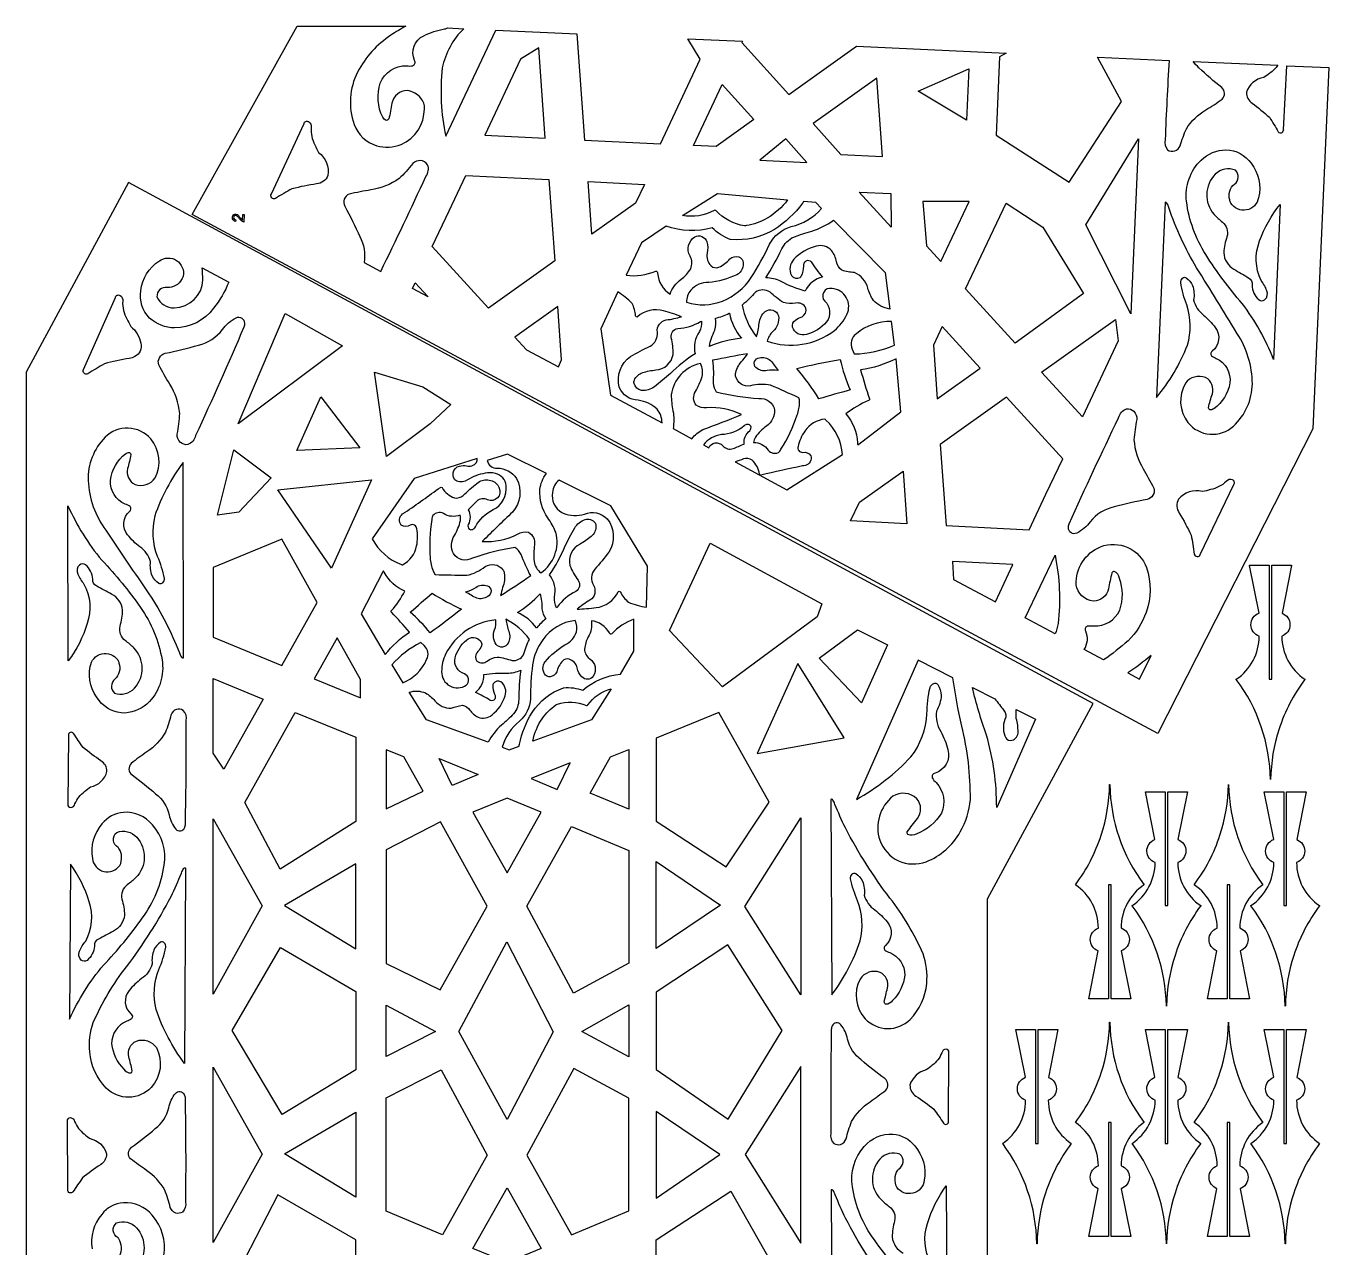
# Model space of a CAD drawing. Header units: millimetres. Extents: x -6462 to -5463, y 1665 to 3663.
# Drawn here: x -6462 to -5463, y 2727 to 3663 of the extents above; entities that cross this region are included whole.
import ezdxf

# ---------------------------------------------------------------- set-up
doc = ezdxf.new("R2010")
doc.units = ezdxf.units.MM
doc.layers.add('Default', color=70, linetype='Continuous')

msp = doc.modelspace()

# ---------------------------------------------------------------- linework, layer by layer
at = {"layer": 'Default'}
for points in [[(-5498.32, 3583.42), (-5495.62, 3632.69), (-5463.42, 3631.25), (-5475.85, 3354.65), (-5594.46, 3121.09), (-6334.45, 3518.61), (-6254, 3663), (-6170.81, 3663.03, 0.005202), (-6182.17, 3656.14, 0.122685), (-6207.76, 3627.77, 0.206013), (-6210.37, 3587.76, 0.23598), (-6193.05, 3571.36, 0.159335), (-6174.27, 3572.33, 0.29237), (-6156.5, 3599.54, 0.204265), (-6159.35, 3607.86, 0.189874), (-6169.71, 3613.63, 0.350097), (-6181.38, 3604.04, -0.027786), (-6183.91, 3591.85, -0.249131), (-6185.72, 3590.72, -0.160321), (-6188.44, 3593.15, -0.197218), (-6190.35, 3619.41, -0.322399), (-6170.07, 3632.57, 0.077739), (-6165.35, 3632.66, 0.433717), (-6164.06, 3636.61, -0.410921), (-6156.98, 3655.63, -0.064453), (-6141.09, 3660.87, 0.026916), (-6138.72, 3661.59), (-6126.41, 3661.03, 0.149918), (-6142.81, 3630.95, 0.079206), (-6140.24, 3578.71), (-6101.82, 3659.93), (-6039.63, 3657.13), (-6033.88, 3575.76), (-5975.64, 3572.85), (-5945.1, 3637.64), (-5954.74, 3653.32), (-5912.68, 3651.43), (-5913.19, 3650.35), (-5877.16, 3610.61), (-5825.46, 3647.51), (-5710.68, 3642.35), (-5715.8, 3639.56), (-5718.49, 3579.58), (-5662.46, 3543.43), (-5622.37, 3605.3), (-5640.67, 3639.21), (-5585.91, 3636.75, 0.005166), (-5588.93, 3576.04, 0.269714), (-5587.02, 3568.26, 0.492808), (-5577.49, 3571.36, -0.027378), (-5572.65, 3584.4, -0.115997), (-5557.79, 3598.78, 0.015127), (-5545.31, 3607.01, 0.448303), (-5545.61, 3615.89, -0.020732), (-5563.03, 3631.07, -0.054993), (-5567.54, 3635.92), (-5502.63, 3633.01, -0.097729), (-5508.74, 3626.9, -0.018953), (-5513.43, 3623.54, 0.290974), (-5526.54, 3612.32, 0.262398), (-5522.3, 3604, -0.025663), (-5509.06, 3593.13, -0.012763), (-5502.25, 3582.1, 0.75123), (-5498.32, 3583.4)], [(-6245.29, 3589.82, -0.313125), (-6243.35, 3585.32, 0.139791), (-6240.48, 3572.06, 0.018926), (-6237.61, 3566.24, -0.281138), (-6230.43, 3548.47, -0.274793), (-6239.13, 3542.14, 0.0257), (-6258.01, 3538.38, 0.012781), (-6270.6, 3531.03, -0.748896), (-6273.8, 3534.42), (-6248.79, 3588.31, -0.509299)], [(-5498.32, 3583.4, 0.001374), (-5498.32, 3583.42)], [(-5512.7, 3453.46, 0.357202), (-5511.01, 3460.31, 0.082144), (-5515.39, 3468.14, -0.20864), (-5516.52, 3498.44, -0.086484), (-5500.73, 3526.45), (-5505.81, 3407.7, 0.068295), (-5529.83, 3450.48, -0.038709), (-5557.79, 3487.99, -0.11336), (-5572.5, 3528.83, -0.233622), (-5561.41, 3560.4, -0.183691), (-5542.32, 3568.28, -0.239584), (-5523.01, 3557.9, -0.230445), (-5517.37, 3531.58, -0.690603), (-5538.63, 3527.42, -0.088334), (-5539.43, 3529.87, -0.299533), (-5535.72, 3542.03, 0.475634), (-5535.07, 3552.58, 0.308512), (-5550.51, 3549.57, 0.394499), (-5551.44, 3518.79, 0.039778), (-5545.1, 3512.94, -0.299111), (-5541.55, 3501.69, 0.063872), (-5544.05, 3489.45, 0.25494), (-5536.21, 3476.77, -0.006297), (-5525.08, 3470.18, -0.332396), (-5522.21, 3464.74, 0.216468), (-5517.18, 3453.47, 0.361667)], [(-6202.76, 3481.93), (-6189.97, 3475.05, 0.006092), (-6155.41, 3547.9, 0.263913), (-6154.06, 3556.82, 0.490928), (-6165.31, 3557.65, -0.027343), (-6175.93, 3546.16, -0.115738), (-6197.57, 3537.55, 0.015094), (-6214.08, 3534.33, 0.448773), (-6217.59, 3524.97, -0.020778), (-6205.98, 3501.75, -0.161576)], [(-5934.59, 3521.83, -0.172507), (-5958.73, 3517.92), (-5932, 3534.81), (-5878.26, 3529.82, -0.094164), (-5893.85, 3515.8), (-5893.85, 3515.8, -0.087436), (-5909.7, 3510.2), (-5909.7, 3510.2, -0.071711), (-5911.13, 3509.96, -0.166182), (-5933.24, 3521.75, 0.382931)], [(-5971.4, 3509.87), (-5990.17, 3496.94), (-6001.97, 3472.1, 0.125472), (-5979.24, 3475.26, -0.534392), (-5977.8, 3473.67, 0.235946), (-5968.29, 3457.64, -0.161189), (-5959.88, 3469.05, 0.093652), (-5952.5, 3477.12, 0.24212), (-5952.96, 3486.73, -0.407968), (-5949.35, 3501.52, -0.48972), (-5940.19, 3497.72, -0.137177), (-5939.93, 3489.2, 0.259964), (-5936.79, 3479.28, 0.294367), (-5930.88, 3478.41, 0.115694), (-5922.37, 3484.73, -0.260914), (-5915.55, 3486.21, -0.193615), (-5912.52, 3483.18, -0.35846), (-5917.23, 3472.52, -0.078424), (-5938.69, 3466.53, 0.227439), (-5952.46, 3460.75, 0.180437), (-5955.63, 3451.45, 0.168004), (-5928.01, 3452.39, 0.152177), (-5906.19, 3470.36, 0.039134), (-5892.15, 3495.99, -0.192198), (-5875.4, 3509.49, 0.160372), (-5852.23, 3523.38), (-5856.67, 3527.83), (-5866.01, 3528.69, -0.083565), (-5866.78, 3527.35, -0.090015), (-5888.39, 3507.29, -0.164998), (-5921.89, 3499.61, -0.062986), (-5922.14, 3499.67, -0.112581), (-5935.92, 3508.58, -0.157496)], [(-5567.93, 3464.24, -0.124348), (-5567.13, 3453.31, 0.171984), (-5559.46, 3441.63, -0.053003), (-5550.48, 3432.03, -0.410921), (-5552.8, 3414.13, 0.433717), (-5553.43, 3410.49, 0.077739), (-5549.75, 3408.47, -0.322399), (-5539.26, 3389.7, -0.197218), (-5551.66, 3369.85, -0.160321), (-5554.81, 3369.06, -0.249131), (-5555.76, 3370.7, -0.027786), (-5552.69, 3381.34, 0.350097), (-5557.89, 3393.72, 0.341491), (-5573.44, 3389.42, 0.306802), (-5571.44, 3359.35, 0.432338), (-5536.65, 3356.51, 0.206013), (-5522.1, 3389.06, 0.144673), (-5533.91, 3427.79, 0.003386), (-5564.78, 3477.86, -0.053849), (-5586.05, 3523.95, 0.086443), (-5587.6, 3527.39, 0.424748), (-5589.03, 3528), (-5595.55, 3378.48, 0.079206), (-5571.86, 3418.5, 0.152055), (-5572.42, 3449.38, -0.051326), (-5576.93, 3466.55, -0.172307), (-5575.59, 3469.98, -0.346332), (-5572.72, 3470.25, -0.126385)], [(-6295.73, 3518.8), (-6294.69, 3518.75), (-6294.95, 3512.94, -0.168098), (-6298.1, 3515.33, 0.141392), (-6300.47, 3517.74, 1.222807), (-6301.07, 3514.53), (-6301.23, 3513.42, -0.597732), (-6302.86, 3518.37, -0.3833), (-6299.01, 3518, 0.083203), (-6295.92, 3514.48)], [(-5864.66, 3459.93, -0.055124), (-5883.25, 3467.47, 0.108731), (-5894.98, 3470.12, 0.025779), (-5882.64, 3492.29, -0.178289), (-5873.44, 3501.46), (-5873.44, 3501.46, -0.035364), (-5859.76, 3505.82, 0.078847), (-5843.16, 3514.25), (-5803.35, 3474.16), (-5799.82, 3446.25, -0.17089), (-5812.52, 3452.91, -0.07806), (-5816.75, 3462.32, 0.234516), (-5826.96, 3474.21, -0.056939), (-5836.62, 3476, -0.1886), (-5840.76, 3482.56, 0.121245), (-5844.54, 3491.07, 0.281187), (-5856.24, 3494.47, 0.151531), (-5873.36, 3484.36, 0.331289), (-5875.3, 3472.03, 0.401515), (-5868.6, 3470.55, 0.107941), (-5867.74, 3471.51, 0.119899), (-5865.85, 3479.24, -0.230232), (-5864.04, 3483.3, -0.337465), (-5860.13, 3482.53, 0.046703), (-5851.48, 3470.77, 0.244621)], [(-6306.36, 3466.91, -0.060934), (-6318.02, 3446.83, -0.233622), (-6347.92, 3431.79, -0.183691), (-6367.13, 3439.38, -0.239584), (-6373.83, 3460.25, -0.230445), (-6359.63, 3483.11, -0.690603), (-6341.43, 3471.34, -0.088334), (-6342.56, 3469.03, -0.299533), (-6353.66, 3462.85, 0.475634), (-6361.46, 3455.71, 0.308512), (-6348.25, 3447.16, 0.394499), (-6326.22, 3468.67, 0.007202), (-6326.76, 3477.92)], [(-6389.78, 3456.73, -0.312864), (-6387.74, 3452.21, 0.139682), (-6384.59, 3438.8, 0.018911), (-6381.57, 3432.95, -0.183444), (-6373.92, 3420.02, -0.365093), (-6378.44, 3409.9, -0.087678), (-6382.68, 3408.49, 0.025719), (-6401.75, 3404.34, 0.01279), (-6414.38, 3396.67, -0.748308), (-6417.68, 3400.05), (-6393.3, 3455.14, -0.50897)], [(-6013.81, 3380.42), (-5974.39, 3359.24, 0.164061), (-5978.2, 3369.49, 0.163555), (-5992.78, 3376.4, -0.301709), (-6007.18, 3386.33, -0.313436), (-5998.63, 3409.98, -0.020953), (-5983.66, 3417.85, 0.307944), (-5978.04, 3428.57, -0.400323), (-5971.23, 3437.94, 0.039296), (-5959.58, 3440.4, 0.02405), (-5973.29, 3444.91, 0.259406), (-5993.25, 3440.36, -0.587979), (-5994.81, 3441.05, 0.111986), (-5997.44, 3450.64, 0.056208), (-6008.38, 3459.45), (-6021.33, 3431.09)], [(-5913.08, 3449.33, 0.119776), (-5902.07, 3425.02, 0.045698), (-5900, 3435.45, -0.192011), (-5895.32, 3444.42, -0.524316), (-5885.24, 3441.16, -0.261481), (-5889.5, 3429.15, 0.130982), (-5893.98, 3421.77, 0.254858), (-5842.37, 3429.92, 0.110118), (-5832.79, 3442.21, 0.53317), (-5844.17, 3461.92, 0.748322), (-5849.81, 3452.32, -0.391735), (-5848.41, 3436.44, -0.157271), (-5863.77, 3426.83, -0.427734), (-5874.37, 3432.41, -0.320865), (-5872.3, 3437.75, -0.060779), (-5867.18, 3440.4, 0.322721), (-5864.19, 3446.99), (-5864.19, 3446.99, 0.355403), (-5872.15, 3450.72, -0.113621), (-5881.43, 3451.2, -0.056422), (-5891.82, 3459.44, 0.27598), (-5902.88, 3459.27, -0.051473)], [(-6343.48, 3344.12, -0.24666), (-6345.86, 3350.55, 0.027343), (-6344.01, 3366.31, 0.115738), (-6351.65, 3388.65, -0.015094), (-6360.05, 3403.5, -0.448773), (-6355.16, 3412.37, 0.020778), (-6329.61, 3418.73, 0.175205), (-6311.28, 3430.54, -0.124943), (-6300.85, 3439.54, -0.5741), (-6294.42, 3435.45, -0.122783), (-6294.86, 3432.44, -0.006777), (-6331.83, 3349.35, -0.263913), (-6337.81, 3342.43, -0.217884)], [(-5948.99, 3411.98, 0.054461), (-5968.03, 3396.87, -0.017492), (-5980.33, 3386.71, -0.170857), (-5990.06, 3383.91, -0.30963), (-5995.92, 3389.33, -0.143453), (-5995.66, 3391.76, -0.217016), (-5989.28, 3397.64, -0.044167), (-5979.26, 3399.64, 0.353711), (-5965.98, 3411.52, 0.066387), (-5967.35, 3424.24, -0.411746), (-5962.39, 3431.42, 0.121544), (-5944.86, 3436.69), (-5944.86, 3436.69), (-5944.25, 3437.07, -0.143735), (-5945.83, 3429, 0.23007)], [(-5922.85, 3443.09, 0.129064), (-5913.64, 3423.93, 0.074171), (-5938.2, 3417.68, -0.070702), (-5934.01, 3430.1, 0.113861), (-5933.53, 3439.35, 0.063971), (-5922.99, 3443.02), (-5922.99, 3443.02)], [(-5796.33, 3418.66), (-5798.6, 3436.65, 0.190755), (-5825.55, 3427.31, 0.360966), (-5828.74, 3415.53), (-5827.22, 3411.86, 0.094875)], [(-5966.01, 3354.74), (-5951.58, 3346.99, -0.11651), (-5943.15, 3353.92, 0.007627), (-5913.5, 3365.41, 0.130802), (-5940.25, 3370.67, -0.19928), (-5948.36, 3372.58, -0.307239), (-5948.83, 3383.08, 0.042642), (-5943.73, 3394.49, 0.180927), (-5945, 3404.53, 0.319504), (-5967.38, 3380.59, 0.054033), (-5966.07, 3368.26, -0.096176)], [(-5869.56, 3378.31, -0.002135), (-5891.25, 3388.03, 0.11238), (-5906.64, 3387.4, -0.396764), (-5918.04, 3394.8, -0.112924), (-5917.96, 3397.55, -0.144638), (-5912.6, 3407.1, 0.024127), (-5908.83, 3412.01, 0.008608), (-5935.65, 3407.03, -0.040978), (-5935.34, 3389.46, 0.119194), (-5932.86, 3382.78, 0.043721), (-5900.31, 3377.72, -0.406382), (-5888.28, 3369.01, -0.254662), (-5894.37, 3356.67, 0.074005), (-5902.89, 3348.13, 0.078937), (-5904.3, 3344.15, -0.239674), (-5893.07, 3338.19, 0.346212), (-5885.33, 3336.38, 0.166462), (-5883.33, 3338.9, 0.060766), (-5870.89, 3365.16, 0.090993), (-5869.09, 3374.96), (-5869.09, 3374.96, 0.070578)], [(-5885.55, 3399.3, 0.082143), (-5893.97, 3399.1, -0.235479), (-5902.5, 3401.38, -0.640175), (-5899.72, 3408.92, -0.234123), (-5891.44, 3406.96, -0.021157)], [(-5871.27, 3400.78, -0.015325), (-5838.03, 3407.72, 0.04614), (-5830.24, 3384.28, 0.005713), (-5854.24, 3377.51, 0.038778)], [(-5824.54, 3342.18), (-5823.62, 3342.76), (-5791.37, 3367.63), (-5795.04, 3408.17, -0.07883), (-5822.29, 3399.6, 0.009925), (-5815.58, 3377.51, -0.426734), (-5816.12, 3376.19, 0.065646), (-5833.65, 3365.95, -0.17501), (-5824.57, 3343.74), (-5824.57, 3343.74, -0.010745)], [(-5612.99, 3367.99, -0.24666), (-5610.75, 3361.61, 0.027343), (-5612.85, 3346.11, 0.115738), (-5605.72, 3323.94, -0.015094), (-5597.7, 3309.15, -0.448773), (-5602.68, 3300.49, 0.020778), (-5627.99, 3294.67, 0.175205), (-5646.28, 3283.36, -0.124943), (-5656.71, 3274.66, -0.5741), (-5662.99, 3278.81, -0.122783), (-5662.5, 3281.77, -0.006777), (-5624.56, 3363.05, -0.263913), (-5618.55, 3369.76, -0.217884)], [(-6365.07, 3241.91, -0.124348), (-6366.36, 3252.79, 0.171984), (-6374.55, 3264.11, -0.053003), (-6383.94, 3273.3, -0.410921), (-6382.43, 3291.29, 0.433717), (-6381.97, 3294.95, 0.077739), (-6385.73, 3296.81, -0.322399), (-6397.05, 3315.08, -0.197218), (-6385.56, 3335.47, -0.160321), (-6382.45, 3336.4, -0.249131), (-6381.42, 3334.81, -0.027786), (-6384.01, 3324.04, 0.350097), (-6378.26, 3311.91, 0.341491), (-6362.92, 3316.9, 0.306802), (-6366.27, 3346.85, 0.432338), (-6401.15, 3348.13, 0.206013), (-6414.23, 3314.96, 0.144673), (-6400.69, 3276.8, 0.003386), (-6367.6, 3228.16, -0.053849), (-6344.28, 3183.07, 0.086443), (-6342.58, 3179.71, 0.424748), (-6341.12, 3179.16), (-6341.32, 3328.82, 0.079206), (-6363.19, 3287.77, 0.152055), (-6361.25, 3256.96, -0.051326), (-6355.97, 3240, -0.172307), (-6357.16, 3236.51, -0.346332), (-6360.01, 3236.12, -0.126385)], [(-5942.65, 3342.19), (-5938.67, 3340.05, -0.529179), (-5927.93, 3341.62, 0.305245), (-5919.99, 3339.35, -0.004872), (-5911.59, 3342.83, -0.247573), (-5907.19, 3353.11, 0.257412), (-5906.43, 3356.65, 0.440874), (-5911.44, 3356.85, -0.161643), (-5928.93, 3350.09, 0.209559)], [(-5918.39, 3329.16), (-5878.77, 3307.88), (-5836.24, 3334.78, 0.191192), (-5848.88, 3361.23, 0.005248), (-5849.63, 3361.95, 0.227781), (-5864.95, 3352.8, 0.101613), (-5870.16, 3341.01, 0.518279), (-5866.66, 3336.46, -0.289941), (-5860.32, 3333.96, -0.419515), (-5864.64, 3326.48, -0.066042), (-5866.91, 3326.11, 0.003928), (-5898.68, 3319.07, -0.388198), (-5899.87, 3319.77, 0.184808), (-5905.48, 3330.59, 0.215902), (-5912.07, 3331.44, -0.013018)], [(-6063.08, 3320.28), (-6092.77, 3335.18), (-6108.44, 3330.22, 0.374449), (-6100.79, 3324.42, -0.256515), (-6085.86, 3316.36, -0.308165), (-6089.03, 3290.67, 0.007627), (-6112.19, 3268.25, 0.130802), (-6085.13, 3273.88, -0.19928), (-6076.8, 3275.3, -0.307239), (-6072.22, 3265.67, 0.042642), (-6072.49, 3253, 0.180927), (-6067.34, 3244.12, 0.319504), (-6055.88, 3275.32, 0.054033), (-6061.97, 3286.31, -0.166081), (-6068.04, 3308.07, -0.13558)], [(-6196.45, 3270.39, 0.191192), (-6174.21, 3250.67, 0.005248), (-6173.23, 3250.29, 0.227781), (-6162.52, 3264.88, 0.101613), (-6162.3, 3277.95, 0.518279), (-6167.37, 3280.82, -0.289941), (-6174.28, 3280.65, -0.419515), (-6173.19, 3289.34, -0.066042), (-6171.22, 3290.59, 0.003928), (-6144.31, 3309.69, -0.388198), (-6142.93, 3309.5, 0.184808), (-6133.42, 3301.61, 0.215902), (-6126.93, 3303.41, -0.027099), (-6116.25, 3312.73, -0.434971), (-6100.21, 3311.25, -0.08282), (-6099.23, 3309.18, -0.695672), (-6108.1, 3300.16, 0.305245), (-6116.41, 3299.15, -0.004872), (-6122.89, 3292.58, -0.247573), (-6122.95, 3281.25, 0.257412), (-6122.26, 3277.64, 0.440874), (-6117.5, 3279.43, -0.161643), (-6103.82, 3292.64, 0.313158), (-6093.86, 3311.03, 0.315774), (-6102.05, 3320.25, 0.132981), (-6110.09, 3320.51, 0.098884), (-6123.43, 3315.39, -0.214489), (-6131.66, 3314.33, -0.680386), (-6129.52, 3326, -0.12562), (-6124.33, 3326.25, 0.329253), (-6116.66, 3328.7, 0.195203), (-6116.08, 3331.79), (-6164.44, 3316.45)], [(-6013.57, 3295.43), (-6053.18, 3315.31, 0.222797), (-6058.32, 3305.84, 0.331969), (-6051.14, 3290.53, 0.014567), (-6050.14, 3289.95, 0.163555), (-6033.8, 3289.25, -0.301709), (-6016.43, 3285.65, -0.313436), (-6015.09, 3260.18, -0.020953), (-6025.97, 3246.93, 0.307944), (-6027, 3234.7, -0.400323), (-6029.66, 3223.26, 0.039296), (-6039.58, 3216.36, 0.02405), (-6024.98, 3217.56, 0.259406), (-6008.14, 3229.68, -0.587979), (-6006.41, 3229.66, 0.111986), (-6000.17, 3221.73, 0.056208), (-5986.47, 3217.82), (-5985.56, 3249.42)], [(-5537.41, 3315.56, 0.313125), (-5542.1, 3314.19, -0.139791), (-5554.17, 3307.96, -0.018926), (-5560.48, 3306.47, 0.281138), (-5578.76, 3300.7, 0.274793), (-5578.1, 3289.97, -0.0257), (-5568.99, 3273, -0.012781), (-5566.64, 3258.62, 0.748896), (-5561.99, 3258.31), (-5536.34, 3311.9, 0.509299)], [(-6420.72, 3250.19, 0.357202), (-6422.1, 3243.28, 0.082144), (-6417.38, 3235.65, -0.20864), (-6414.89, 3205.43, -0.086484), (-6429.4, 3176.74), (-6429.66, 3295.6, 0.068295), (-6403.74, 3253.94, -0.038709), (-6374.13, 3217.73, -0.11336), (-6357.6, 3177.59, -0.233622), (-6367.26, 3145.55, -0.183691), (-6385.98, 3136.83, -0.239584), (-6405.74, 3146.33, -0.230445), (-6412.55, 3172.36, -0.690603), (-6391.5, 3177.47, -0.088334), (-6390.59, 3175.06, -0.299533), (-6393.75, 3162.75, 0.475634), (-6393.93, 3152.18, 0.308512), (-6378.64, 3155.88, 0.394499), (-6379.09, 3186.67, 0.039778), (-6385.68, 3192.23, -0.299111), (-6389.73, 3203.31, 0.063872), (-6387.79, 3215.65, 0.25494), (-6396.19, 3227.96, -0.006297), (-6407.61, 3234.05, -0.332396), (-6410.71, 3239.35, 0.216468), (-6416.25, 3250.38, 0.361667)], [(-6148.15, 3242.86, -0.002135), (-6124.06, 3242.34, 0.11238), (-6109.93, 3248.99, -0.396764), (-6096.36, 3246.58, -0.112924), (-6095.35, 3243.98, -0.144638), (-6096.59, 3232.95, 0.024127), (-6098.18, 3226.87, 0.008608), (-6075.09, 3242.1, -0.040978), (-6082.31, 3258.39, 0.119194), (-6087.26, 3263.65, 0.043721), (-6119.66, 3255.54, -0.406382), (-6134.34, 3258.93, -0.254662), (-6133.51, 3272.86, 0.074005), (-6128.92, 3284.21, 0.078937), (-6129.18, 3288.47, -0.239674), (-6142.02, 3289.61, 0.346212), (-6149.96, 3288.25, 0.166462), (-6150.84, 3285.11, 0.060766), (-6152.1, 3255.68, 0.090993), (-6149.92, 3245.81), (-6149.92, 3245.81, 0.070578)], [(-6060.67, 3242.74, 0.054461), (-6048.85, 3264.37, -0.017492), (-6041.37, 3278.71, -0.170857), (-6033.38, 3285.16, -0.30963), (-6025.77, 3282.41, -0.143453), (-6025.06, 3280.04, -0.217016), (-6028.69, 3272.03, -0.044167), (-6037.26, 3266.21, 0.353711), (-6044.98, 3249.87, 0.066387), (-6038.69, 3238.52, -0.411746), (-6040.49, 3229.87, 0.121544), (-6054.79, 3218.03), (-6054.79, 3218.03), (-6055.21, 3217.43, -0.143735), (-6056.91, 3225.6, 0.23007)], [(-5650.99, 3185.52, 0.257051), (-5649.73, 3199.57, -0.433271), (-5648.42, 3203.52, -0.077861), (-5643.7, 3203.57, 0.30209), (-5623.63, 3215.61, 0.166916), (-5623.82, 3239.9, 0.240467), (-5627.88, 3245.37, 0.249398), (-5629.69, 3244.25, 0.027776), (-5632.27, 3232.06, -0.350829), (-5643.97, 3222.53, -0.341045), (-5657.12, 3235.06, -0.314169), (-5638.37, 3264.23, -0.418503), (-5603.24, 3248.2, -0.174326), (-5603.58, 3213.96, -0.109576), (-5617.23, 3192.24, -0.026573), (-5636.08, 3177.5)], [(-5696.16, 3209.78), (-5673.27, 3257.66, -0.07905), (-5670.94, 3205.36, -0.03529), (-5673.18, 3197.44)], [(-6187.91, 3245.85), (-6188.43, 3245.04), (-6204.93, 3212.81), (-6186.62, 3181.6, -0.07883), (-6167.95, 3198.82, 0.009925), (-6181.72, 3214.05, -0.426734), (-6181.79, 3215.31, 0.065646), (-6171.57, 3230.19, -0.17501), (-6187.3, 3244.61), (-6187.3, 3244.61, -0.010745)], [(-5501.62, 3124.61, 0.075188), (-5508.08, 3085.9, -0.984999), (-5508.26, 3085.9, 0.158189), (-5534.42, 3162.56, -0.427199), (-5534.4, 3162.69, 0.246783), (-5516.85, 3195.72, -0.711573), (-5516.99, 3213.34), (-5524.25, 3249.88, -0.472994), (-5524.17, 3249.99, 0.00008), (-5509.27, 3249.99, -0.414262), (-5509.18, 3249.9), (-5509.18, 3162.71), (-5507.16, 3162.71), (-5507.16, 3249.9, -0.414216), (-5507.07, 3249.99), (-5492.17, 3249.99, -0.472994), (-5492.08, 3249.88), (-5499.36, 3213.3, -0.701731), (-5499.48, 3195.76, 0.248166), (-5481.93, 3162.69, -0.427814), (-5481.91, 3162.56, 0.082025)], [(-6124.94, 3229.57, 0.082143), (-6117.16, 3233.06, -0.235479), (-6108.29, 3234.31, -0.640175), (-6107.91, 3226.16, -0.234123), (-6116.42, 3224.73, -0.021157)], [(-6128.11, 3216.44, -0.015325), (-6152.21, 3198.26, 0.04614), (-6167.37, 3214.16, 0.005713), (-6150.63, 3228.7, 0.038778)], [(-6070.59, 3201.97, 0.129064), (-6085.25, 3213.89, 0.074171), (-6067.88, 3228.22, -0.070702), (-6066.53, 3216.65, 0.113861), (-6063.41, 3209.03, 0.063971), (-6070.5, 3202.08), (-6070.5, 3202.08)], [(-6076.08, 3193.24, 0.119776), (-6094.15, 3208.63, 0.045698), (-6091.86, 3199.45, -0.192011), (-6092.23, 3190.46, -0.524316), (-6101.56, 3189.26, -0.261481), (-6102.7, 3200.54, 0.130982), (-6101.89, 3208.18, 0.254858), (-6140.3, 3182.05, 0.110118), (-6143.35, 3168.53, 0.610354), (-6124.43, 3158.22, 0.572121), (-6125.83, 3166.86, -0.391735), (-6132.98, 3179.09, -0.157271), (-6124.26, 3192.65, -0.427734), (-6113.62, 3192.18, -0.320865), (-6113.26, 3187.1, -0.060779), (-6116.38, 3183.03, 0.322721), (-6116.29, 3176.59), (-6116.29, 3176.59, 0.355403), (-6108.47, 3176.61, -0.113621), (-6100.82, 3179.74, -0.056422), (-6089.34, 3177.05, 0.27598), (-6080.51, 3181.39, -0.051473)], [(-6006.22, 3166.67), (-5996.02, 3184.18), (-5995.95, 3208.63, 0.125472), (-6013.04, 3197.47, -0.534392), (-6014.8, 3198.21, 0.235946), (-6028.52, 3207.5, -0.161189), (-6030.97, 3195.13, 0.093652), (-6033.84, 3185.84, 0.24212), (-6029.82, 3178.29, -0.407968), (-6027.12, 3165.02, -0.48972), (-6035.92, 3164.61, -0.137177), (-6039.36, 3171.36, 0.259964), (-6045.66, 3178.15, 0.294367), (-6050.74, 3176.61, 0.115694), (-6055.18, 3168.3, -0.260914), (-6060.11, 3164.52, -0.193615), (-6063.69, 3165.81, -0.35846), (-6063.94, 3176.17, -0.078424), (-6048.96, 3189.12, 0.227439), (-6040.08, 3198.99, 0.180437), (-6041.05, 3207.67, 0.218334), (-6065.72, 3192.88, 0.128012), (-6073.65, 3173.72, 0.039134), (-6075.22, 3147.78, -0.192198), (-6083.57, 3130.58, 0.160372), (-6096.94, 3110.62), (-6091.69, 3108.73), (-6083.85, 3111.57, -0.083565), (-6083.74, 3112.95, -0.090015), (-6073.96, 3137.28, -0.164998), (-6049.93, 3156.15, -0.062986), (-6049.71, 3156.2, -0.112581), (-6035.24, 3154.26, -0.157496)], [(-6181.6, 3173.65), (-6172.96, 3160.05, 0.190755), (-6154.83, 3177.77, 0.360966), (-6156.73, 3188.46), (-6159.34, 3190.83, 0.094875)], [(-5751.59, 3163.92), (-5778.28, 3177.32), (-5825.55, 3070.64, 0.07905), (-5783.72, 3103.33, 0.152063), (-5771.46, 3136.33, -0.051417), (-5769.11, 3156.43, -0.189517), (-5766.25, 3159.52, -0.346809), (-5763.1, 3158.62, -0.126453), (-5760.51, 3150.25, -0.124595), (-5764.21, 3138.33, 0.172423), (-5760.91, 3122.75, -0.054769), (-5755.37, 3108.84, -0.410266), (-5765.28, 3090.8, 0.433271), (-5767.46, 3087.2, 0.077861), (-5764.39, 3083.52, -0.30209), (-5760.42, 3060.13, -0.166916), (-5779.27, 3044.25, -0.240467), (-5786.16, 3043.78, -0.249398), (-5786.49, 3045.91, -0.027776), (-5778.8, 3055.93, 0.350829), (-5779.17, 3071.23, 0.341045), (-5797.5, 3073.1, 0.314169), (-5807.6, 3039.43, 0.418503), (-5772.09, 3022.93, 0.174326), (-5745.93, 3045.76, 0.109576), (-5738.2, 3070.6, 0.062275), (-5744.74, 3126.89, -0.021611)], [(-5617.46, 3167.5), (-5608.51, 3162.69), (-5599.73, 3181, -0.027552)], [(-6111, 3166.37, -0.055124), (-6093.19, 3167.35, 0.108731), (-6082.75, 3169.67, 0.025779), (-6084.28, 3147.16, -0.178289), (-6088.19, 3136.29), (-6088.19, 3136.29, -0.035364), (-6097.54, 3127.6, 0.078847), (-6107.7, 3114.53), (-6154.92, 3131.68), (-6168.33, 3152.79, -0.17089), (-6155.59, 3152.25, -0.07806), (-6148.62, 3146.28, 0.234516), (-6135.91, 3140.59, -0.056939), (-6127.46, 3142.81, -0.1886), (-6121.65, 3139.11, 0.121245), (-6115.38, 3133.69, 0.281187), (-6104.67, 3135.39, 0.151531), (-6094.74, 3150.02, 0.331289), (-6097.85, 3160.67, 0.401515), (-6103.81, 3159.32, 0.107941), (-6104.14, 3158.22, 0.119899), (-6102.72, 3151.28, -0.230232), (-6102.64, 3147.33, -0.337465), (-6106.07, 3146.47, 0.046703), (-6117.49, 3152.66, 0.244621)], [(-6031.29, 3143.09, -0.172507), (-6013.36, 3155.39), (-6028.45, 3131.68), (-6073.56, 3115.32, -0.094164), (-6066.34, 3132.5), (-6066.34, 3132.5, -0.087436), (-6055.72, 3143.01), (-6055.72, 3143.01, -0.071711), (-6054.66, 3143.75, -0.166182), (-6032.41, 3142.64, 0.382931)], [(-5703.02, 3139.54), (-5688.15, 3132.08), (-5718.01, 3064.53, 0.068438), (-5725.74, 3119.89, -0.027762), (-5736.65, 3156.42), (-5719.47, 3147.8, -0.00483), (-5712.5, 3138.84, -0.333186), (-5711.71, 3131.88, 0.216277), (-5711.01, 3117.81, 0.361529), (-5706.29, 3115.97, 0.353881), (-5701.65, 3122.53, 0.082113), (-5703.04, 3132.66, -0.039874)], [(-6346.48, 3139.58, 0.247199), (-6350.71, 3135.32, -0.027378), (-6354.95, 3122.08, -0.115997), (-6369.16, 3107.05, 0.015127), (-6381.25, 3098.27, 0.448303), (-6380.56, 3089.41, -0.020732), (-6362.47, 3075.03, -0.174932), (-6352.12, 3058.93, 0.123758), (-6347.07, 3047.94, 0.573218), (-6340.45, 3048.85, 0.123077), (-6339.7, 3051.42, 0.006777), (-6339.07, 3131.16, 0.269714), (-6341.33, 3138.85, 0.218938)], [(-6427.54, 3064.36, 0.308711), (-6424.27, 3067.22, -0.139977), (-6416.89, 3076.76, -0.018953), (-6412.36, 3080.33, 0.290974), (-6399.77, 3092.12, 0.262398), (-6404.37, 3100.24, -0.025663), (-6418.09, 3110.5, -0.012763), (-6425.39, 3121.22, 0.753382), (-6429.25, 3119.73), (-6429.78, 3066.91, 0.401017)], [(-5637.93, 3043.31, 0.075188), (-5631.48, 3082.02, -0.984999), (-5631.3, 3082.02, 0.158189), (-5605.13, 3005.35, -0.427199), (-5605.15, 3005.22, 0.246783), (-5622.7, 2972.19, -0.711573), (-5622.57, 2954.58), (-5615.3, 2918.03, -0.472994), (-5615.39, 2917.93, 0.00008), (-5630.29, 2917.93, -0.414262), (-5630.38, 2918.02), (-5630.38, 3005.2), (-5632.4, 3005.2), (-5632.4, 2918.02, -0.414216), (-5632.49, 2917.93), (-5647.39, 2917.93, -0.472994), (-5647.48, 2918.03), (-5640.2, 2954.62, -0.701731), (-5640.08, 2972.15, 0.248166), (-5657.62, 3005.22, -0.427814), (-5657.64, 3005.35, 0.082025)], [(-5581.37, 2951.2, 0.075188), (-5587.83, 2912.49, -0.984999), (-5588.01, 2912.49, 0.158189), (-5614.18, 2989.16, -0.427199), (-5614.15, 2989.29, 0.246783), (-5596.61, 3022.32, -0.711573), (-5596.74, 3039.93), (-5604.01, 3076.47, -0.472994), (-5603.92, 3076.58, 0.00008), (-5589.02, 3076.58, -0.414262), (-5588.93, 3076.49), (-5588.93, 2989.31), (-5586.91, 2989.31), (-5586.91, 3076.49, -0.414216), (-5586.82, 3076.58), (-5571.92, 3076.58, -0.472994), (-5571.83, 3076.47), (-5579.11, 3039.89, -0.701731), (-5579.23, 3022.36, 0.248166), (-5561.68, 2989.29, -0.427814), (-5561.66, 2989.16, 0.082025)], [(-5546.93, 3043.31, 0.075188), (-5540.48, 3082.02, -0.984999), (-5540.3, 3082.02, 0.158189), (-5514.13, 3005.35, -0.427199), (-5514.15, 3005.22, 0.246783), (-5531.7, 2972.19, -0.711573), (-5531.57, 2954.58), (-5524.3, 2918.03, -0.472994), (-5524.39, 2917.93, 0.00008), (-5539.29, 2917.93, -0.414262), (-5539.38, 2918.02), (-5539.38, 3005.2), (-5541.4, 3005.2), (-5541.4, 2918.02, -0.414216), (-5541.49, 2917.93), (-5556.39, 2917.93, -0.472994), (-5556.48, 2918.03), (-5549.2, 2954.62, -0.701731), (-5549.08, 2972.15, 0.248166), (-5566.62, 3005.22, -0.427814), (-5566.64, 3005.35, 0.082025)], [(-5490.37, 2951.2, 0.075188), (-5496.83, 2912.49, -0.984999), (-5497.01, 2912.49, 0.158189), (-5523.18, 2989.16, -0.427199), (-5523.15, 2989.29, 0.246783), (-5505.61, 3022.32, -0.711573), (-5505.74, 3039.93), (-5513.01, 3076.47, -0.472994), (-5512.92, 3076.58, 0.00008), (-5498.02, 3076.58, -0.414262), (-5497.93, 3076.49), (-5497.93, 2989.31), (-5495.91, 2989.31), (-5495.91, 3076.49, -0.414216), (-5495.82, 3076.58), (-5480.92, 3076.58, -0.472994), (-5480.83, 3076.47), (-5488.11, 3039.89, -0.701731), (-5488.23, 3022.36, 0.248166), (-5470.68, 2989.29, -0.427814), (-5470.66, 2989.16, 0.082025)], [(-5820.88, 3008.11, -0.124595), (-5819.55, 2997.25, 0.172423), (-5811.31, 2985.98, -0.054769), (-5801.88, 2976.84, -0.410266), (-5803.32, 2958.85, 0.433271), (-5803.77, 2955.19, 0.077861), (-5799.99, 2953.35, -0.30209), (-5788.41, 2936.06, -0.166916), (-5797.77, 2916.59, -0.240467), (-5803.11, 2913.74, -0.249398), (-5804.14, 2915.32, -0.027776), (-5801.6, 2926.1, 0.350829), (-5807.39, 2938.2, 0.341045), (-5822.72, 2933.11, 0.314169), (-5818.7, 2902.55, 0.418503), (-5784.37, 2902.12, 0.174326), (-5771.66, 2929.78, 0.109576), (-5774.4, 2952.43, 0.062275), (-5799.87, 2995.1, -0.041735), (-5833.98, 3048.89, -0.014891), (-5841.91, 3066.82, 0.086617), (-5843.62, 3070.17, 0.424926), (-5845.08, 3070.71), (-5844.27, 2921.06, 0.07905), (-5822.57, 2962.24, 0.152063), (-5824.64, 2993.04, -0.051417), (-5829.98, 3009.96, -0.189517), (-5828.8, 3013.46, -0.346809), (-5825.96, 3013.87, -0.126453)], [(-6419.45, 2947.61, -0.353881), (-6420.8, 2954.52, -0.082113), (-6416.04, 2962.12, 0.208904), (-6413.43, 2992.33, 0.086345), (-6427.82, 3021.11), (-6428.57, 2902.25, -0.068438), (-6402.48, 2943.75, 0.038835), (-6372.72, 2979.77, 0.121623), (-6355.94, 3020.4, 0.22635), (-6364.95, 3051.2, 0.242341), (-6386.99, 3060.76, 0.208918), (-6403.61, 3051.88, 0.224816), (-6410.96, 3025.38, 0.688915), (-6389.95, 3020.1, 0.265065), (-6390.62, 3033.18, 0.015041), (-6391.11, 3033.81, -0.529776), (-6392.26, 3045.44, -0.308634), (-6376.97, 3041.64, -0.394552), (-6377.55, 3010.86, -0.040002), (-6384.17, 3005.34, 0.299751), (-6388.27, 2994.29, -0.063831), (-6386.37, 2981.93, -0.255589), (-6394.83, 2969.68, 0.006267), (-6406.26, 2963.66, 0.333186), (-6409.39, 2958.38, -0.216277), (-6415.01, 2947.37, -0.361529)], [(-6363.76, 2955.53, 0.124595), (-6365.09, 2944.66, -0.172423), (-6373.33, 2933.39, 0.054769), (-6382.76, 2924.26, 0.410266), (-6381.32, 2906.27, -0.433271), (-6380.87, 2902.6, -0.077861), (-6384.65, 2900.77, 0.30209), (-6396.23, 2883.48, 0.166916), (-6386.86, 2864.01, 0.240467), (-6381.52, 2861.15, 0.249398), (-6380.5, 2862.74, 0.027776), (-6383.04, 2873.52, -0.350829), (-6377.25, 2885.62, -0.341045), (-6361.92, 2880.53, -0.314169), (-6365.94, 2849.96, -0.418503), (-6400.27, 2849.54, -0.174326), (-6412.98, 2877.2, -0.109576), (-6410.24, 2899.85, -0.062275), (-6384.77, 2942.51, 0.041735), (-6350.66, 2996.3, 0.014891), (-6342.73, 3014.23, -0.086617), (-6341.02, 3017.59, -0.424926), (-6339.56, 3018.12), (-6340.37, 2868.47, -0.07905), (-6362.07, 2909.65, -0.152063), (-6360, 2940.46, 0.051417), (-6354.65, 2957.38, 0.189517), (-6355.84, 2960.88, 0.346809), (-6358.68, 2961.29, 0.126453)], [(-5837.6, 2806.44, 0.24666), (-5833.39, 2810.72, -0.027343), (-5829.2, 2823.99, -0.115738), (-5815.06, 2839.11, 0.015094), (-5803, 2847.96, 0.448773), (-5803.73, 2856.82, -0.020778), (-5821.87, 2871.09, -0.175205), (-5832.29, 2887.12, 0.124943), (-5837.39, 2898.07, 0.5741), (-5844.01, 2897.12, 0.122783), (-5844.74, 2894.55, 0.006777), (-5845.04, 2814.8, 0.263913), (-5842.75, 2807.12, 0.217884)], [(-5637.93, 2861.19, 0.075188), (-5631.48, 2899.9, -0.984999), (-5631.3, 2899.9, 0.158189), (-5605.13, 2823.24, -0.427199), (-5605.15, 2823.11, 0.246783), (-5622.7, 2790.08, -0.711573), (-5622.57, 2772.46), (-5615.3, 2735.92, -0.472994), (-5615.39, 2735.81, 0.00008), (-5630.29, 2735.81, -0.414262), (-5630.38, 2735.9), (-5630.38, 2823.09), (-5632.4, 2823.09), (-5632.4, 2735.9, -0.414216), (-5632.49, 2735.81), (-5647.39, 2735.81, -0.472994), (-5647.48, 2735.92), (-5640.2, 2772.5, -0.701731), (-5640.08, 2790.04, 0.248166), (-5657.62, 2823.11, -0.427814), (-5657.64, 2823.24, 0.082025)], [(-5546.93, 2861.19, 0.075188), (-5540.48, 2899.9, -0.984999), (-5540.3, 2899.9, 0.158189), (-5514.13, 2823.24, -0.427199), (-5514.15, 2823.11, 0.246783), (-5531.7, 2790.08, -0.711573), (-5531.57, 2772.46), (-5524.3, 2735.92, -0.472994), (-5524.39, 2735.81, 0.00008), (-5539.29, 2735.81, -0.414262), (-5539.38, 2735.9), (-5539.38, 2823.09), (-5541.4, 2823.09), (-5541.4, 2735.9, -0.414216), (-5541.49, 2735.81), (-5556.39, 2735.81, -0.472994), (-5556.48, 2735.92), (-5549.2, 2772.5, -0.701731), (-5549.08, 2790.04, 0.248166), (-5566.62, 2823.11, -0.427814), (-5566.64, 2823.24, 0.082025)], [(-5680.62, 2769.09, 0.075188), (-5687.08, 2730.38, -0.984999), (-5687.26, 2730.38, 0.158189), (-5713.42, 2807.05, -0.427199), (-5713.4, 2807.17, 0.246783), (-5695.85, 2840.2, -0.711573), (-5695.99, 2857.82), (-5703.25, 2894.36, -0.472994), (-5703.17, 2894.47, 0.00008), (-5688.27, 2894.47, -0.414262), (-5688.18, 2894.38), (-5688.18, 2807.19), (-5686.16, 2807.19), (-5686.16, 2894.38, -0.414216), (-5686.07, 2894.47), (-5671.17, 2894.47, -0.472994), (-5671.08, 2894.36), (-5678.36, 2857.78, -0.701731), (-5678.48, 2840.24, 0.248166), (-5660.93, 2807.17, -0.427814), (-5660.91, 2807.05, 0.082025)], [(-5581.37, 2769.09, 0.075188), (-5587.83, 2730.38, -0.984999), (-5588.01, 2730.38, 0.158189), (-5614.18, 2807.05, -0.427199), (-5614.15, 2807.17, 0.246783), (-5596.61, 2840.2, -0.711573), (-5596.74, 2857.82), (-5604.01, 2894.36, -0.472994), (-5603.92, 2894.47, 0.00008), (-5589.02, 2894.47, -0.414262), (-5588.93, 2894.38), (-5588.93, 2807.19), (-5586.91, 2807.19), (-5586.91, 2894.38, -0.414216), (-5586.82, 2894.47), (-5571.92, 2894.47, -0.472994), (-5571.83, 2894.36), (-5579.11, 2857.78, -0.701731), (-5579.23, 2840.24, 0.248166), (-5561.68, 2807.17, -0.427814), (-5561.66, 2807.05, 0.082025)], [(-5490.37, 2769.09, 0.075188), (-5496.83, 2730.38, -0.984999), (-5497.01, 2730.38, 0.158189), (-5523.18, 2807.05, -0.427199), (-5523.15, 2807.17, 0.246783), (-5505.61, 2840.2, -0.711573), (-5505.74, 2857.82), (-5513.01, 2894.36, -0.472994), (-5512.92, 2894.47, 0.00008), (-5498.02, 2894.47, -0.414262), (-5497.93, 2894.38), (-5497.93, 2807.19), (-5495.91, 2807.19), (-5495.91, 2894.38, -0.414216), (-5495.82, 2894.47), (-5480.92, 2894.47, -0.472994), (-5480.83, 2894.36), (-5488.11, 2857.78, -0.701731), (-5488.23, 2840.24, 0.248166), (-5470.68, 2807.17, -0.427814), (-5470.66, 2807.05, 0.082025)], [(-5756.84, 2879.49, 0.312864), (-5760.1, 2876.61, -0.139682), (-5767.44, 2867.02, -0.018911), (-5771.95, 2863.42, 0.280916), (-5784.46, 2851.84, 0.274982), (-5779.86, 2843.46, -0.025719), (-5766.1, 2833.29, -0.01279), (-5758.76, 2822.62, 0.748308), (-5754.9, 2824.13), (-5754.59, 2876.95, 0.399768)], [(-6347.03, 2753.85, -0.24666), (-6351.25, 2758.13, 0.027343), (-6355.44, 2771.4, 0.115738), (-6369.58, 2786.53, -0.015094), (-6381.64, 2795.38, -0.448773), (-6380.91, 2804.24, 0.020778), (-6362.77, 2818.5, 0.175205), (-6352.35, 2834.54, -0.124943), (-6347.25, 2845.49, -0.5741), (-6340.63, 2844.53, -0.122783), (-6339.9, 2841.97, -0.006777), (-6339.6, 2762.22, -0.263913), (-6341.89, 2754.54, -0.217884)], [(-6427.8, 2826.91, -0.312864), (-6424.54, 2824.02, 0.139682), (-6417.2, 2814.44, 0.018911), (-6412.69, 2810.84, -0.280916), (-6400.18, 2799.25, -0.274982), (-6404.78, 2790.88, 0.025719), (-6418.54, 2780.7, 0.01279), (-6425.88, 2770.03, -0.748308), (-6429.74, 2771.55), (-6430.05, 2824.37, -0.399768)]]:
    msp.add_lwpolyline(points, format="xyb", close=True, dxfattribs=at)
for points in [[(-6082.83, 3637.7), (-6110.25, 3579.53), (-6063.93, 3577.24), (-6068.81, 3646.46)], [(-5741.16, 3591.02), (-5778.12, 3613.04), (-5739.39, 3630.38)], [(-5950.31, 3571.61), (-5928.32, 3618.25), (-5904.05, 3591.43), (-5933.02, 3570.73)], [(-5837.37, 3564.74), (-5805.61, 3563.24), (-5809.9, 3623.01), (-5858.74, 3588.29)], [(-5879.5, 3576.59), (-5899.63, 3560.42), (-5863.38, 3558.5)], [(-5649.82, 3510.88), (-5609.3, 3576.64), (-5615.33, 3442.58)], [(-6137.66, 3521.38), (-6124.85, 3548.56), (-6061.09, 3545.4), (-6056.68, 3483.21), (-6107.46, 3447.03), (-6150.47, 3494.21)], [(-5994.71, 3527.45), (-6028.19, 3503.56), (-6031.03, 3543.93), (-5987.94, 3541.8)], [(-5799.24, 3534.85), (-5798.91, 3509.03), (-5823.45, 3535.77)], [(-5760.8, 3482.64), (-5739.13, 3528.6), (-5774.65, 3528.54), (-5771.88, 3494.77)], [(-5741.82, 3461.82), (-5710.87, 3527.47), (-5682.63, 3509.12), (-5651.45, 3458.23), (-5703.81, 3420.17)], [(-6165.66, 3461.99), (-6163.58, 3466.4), (-6153.71, 3455.57)], [(-6078.37, 3415.1), (-6053.87, 3401.94), (-6051.37, 3407.25), (-6054.25, 3448.27), (-6087.2, 3424.78)], [(-6219.24, 3418.04), (-6299.13, 3358.3), (-6263.24, 3442.85)], [(-5624.88, 3421.83), (-5652.3, 3363.66), (-5683.55, 3397.93), (-5627.05, 3438.21)], [(-5766.54, 3418.52), (-5763.66, 3377.5), (-5730.71, 3400.99), (-5759.77, 3432.87)], [(-6136.24, 3373.1), (-6152.16, 3358.24), (-6185.67, 3333.42), (-6194.8, 3397.91), (-6157.74, 3386.66)], [(-6235.89, 3378.92), (-6205.96, 3340.04), (-6254.31, 3337.94)], [(-5680.24, 3304.39), (-5667.43, 3331.57), (-5710.45, 3378.74), (-5761.23, 3342.56), (-5756.82, 3280.37), (-5693.05, 3277.21)], [(-6315.16, 3288.41), (-6302.59, 3338.46), (-6273.91, 3317.07), (-6298.68, 3290.8)], [(-6197.18, 3315.46), (-6227.6, 3247.78), (-6268.86, 3307.73)], [(-5823.2, 3298.33), (-5789.72, 3322.21), (-5786.87, 3281.84), (-5829.96, 3283.97)], [(-6318.29, 3221.54), (-6318.29, 3194.83), (-6265.81, 3173.19), (-6238.68, 3221.54), (-6265.81, 3269.89), (-6318.29, 3248.26)], [(-5851.91, 3220.52), (-5855.52, 3210.64), (-5928, 3156.99), (-5968.64, 3199.93), (-5937.51, 3267.03)], [(-5750.99, 3239.24), (-5719.04, 3222.07), (-5705.63, 3250.53), (-5751.95, 3252.82)], [(-5801.7, 3189.08), (-5821.63, 3144.73), (-5853.94, 3178.9), (-5824.64, 3200.59)], [(-6205.62, 3162.47), (-6223.49, 3194.37), (-6241.08, 3162.99), (-6205.62, 3148.36)], [(-5870.46, 3174.8), (-5901.43, 3105.91), (-5834.99, 3117.9)], [(-6318.29, 3106.1), (-6318.29, 3163.28), (-6280.17, 3147.57), (-6310.33, 3093.75)], [(-6209.08, 3118.27), (-6209.08, 3053.74), (-6266.96, 3017.29), (-6294.11, 3068.4), (-6255.44, 3137.36)], [(-5978.93, 3117.62), (-5978.93, 3053.94), (-5925.39, 3018.92), (-5892.35, 3068.45), (-5930.99, 3137.36)], [(-6185.92, 3108.72), (-6185.92, 3063.54), (-6157.38, 3077.06), (-6172.41, 3103.17)], [(-5999.78, 3109.02), (-5999.78, 3063.17), (-6029.47, 3075.54), (-6014.01, 3103.17)], [(-5999.78, 3109.02), (-5999.78, 3063.17), (-6029.47, 3075.54), (-6014.01, 3103.17)], [(-6135.21, 3081.31), (-6145.27, 3101.95), (-6115.39, 3089.75)], [(-6054.84, 3078.16), (-6044.78, 3098.81), (-6074.66, 3086.6)], [(-6093.21, 3071.72), (-6119.33, 3060.89), (-6093.21, 3014.45), (-6067.1, 3060.89)], [(-6280.77, 2989.12), (-6318.29, 2921.61), (-6318.29, 3055.8)], [(-5911, 2988.66), (-5868.14, 3056.45), (-5868.14, 2920.89)], [(-6185.92, 3031.97), (-6185.92, 2945.11), (-6144.4, 2924.73), (-6108.44, 2988.89), (-6144.23, 3053.57)], [(-5999.78, 3031.61), (-5999.78, 2945.3), (-6042.32, 2922.18), (-6078, 2988.87), (-6043.82, 3049.92)], [(-6209.08, 3021.27), (-6263.63, 2989.32), (-6209.08, 2956.2)], [(-5978.93, 3022.99), (-5929.65, 2989.76), (-5978.93, 2956.55)], [(-6209.08, 2923.58), (-6209.08, 2863.54), (-6265.49, 2829.38), (-6303.95, 2893.57), (-6266.68, 2957.18)], [(-6130.19, 2892.96), (-6093.25, 2961.51), (-6057.75, 2892.68), (-6093.24, 2825.56)], [(-5978.93, 2923.07), (-5978.93, 2863.73), (-5923.82, 2825.7), (-5882.48, 2893.55), (-5924.09, 2959.39)], [(-6185.92, 2913.17), (-6148.01, 2892.83), (-6185.92, 2873.77)], [(-5999.78, 2913.4), (-5999.78, 2873.54), (-6036.02, 2892.79)], [(-6280.77, 2798.91), (-6318.29, 2731.39), (-6318.29, 2865.59)], [(-5910.63, 2798.64), (-5868.14, 2730.73), (-5868.14, 2866.2)], [(-6185.92, 2842.08), (-6143.66, 2863.57), (-6108.43, 2798.25), (-6142.6, 2737.21), (-6185.92, 2755.21)], [(-5999.78, 2841.82), (-6041.95, 2864.63), (-6078, 2798.25), (-6043.82, 2737.21), (-5999.78, 2755.51)], [(-6209.08, 2831.05), (-6209.08, 2765.99), (-6263.63, 2799.1)], [(-5978.93, 2831.52), (-5978.93, 2765.29), (-5930.11, 2798.77)], [(-6209.08, 2733.36), (-6268.73, 2767.76), (-6294.11, 2718.73), (-6255.44, 2649.76), (-6209.08, 2668.85)], [(-6093.21, 2715.92), (-6119.33, 2726.75), (-6093.21, 2773.19), (-6067.1, 2726.75)], [(-5978.93, 2669.5), (-5978.93, 2733.29), (-5921.8, 2770.57), (-5892.31, 2718.74), (-5930.99, 2649.76)]]:
    msp.add_lwpolyline(points, close=True, dxfattribs=at)
msp.add_lwpolyline([(-5725.62, 1665.98), (-5724.93, 2994.63), (-5644.19, 3144.23), (-6383.4, 3543.19), (-6461.77, 3397.99), (-6461.77, 1665.98)], dxfattribs=at)
for points in [[(-5781.98, 2697.27, -0.038835), (-5811.74, 2733.29, -0.121623), (-5828.52, 2773.92, -0.22635), (-5819.51, 2804.72, -0.242341), (-5797.47, 2814.28, -0.208918), (-5780.85, 2805.4, -0.224816), (-5773.5, 2778.9, -0.688915), (-5794.51, 2773.62, -0.265065), (-5793.84, 2786.7, -0.015041), (-5793.35, 2787.33, 0.529776), (-5792.2, 2798.96, 0.308634), (-5807.49, 2795.16, 0.394552), (-5806.91, 2764.38, 0.040002), (-5800.29, 2758.86, -0.299751), (-5796.19, 2747.81, 0.063831), (-5798.09, 2735.45, 0.255589), (-5789.63, 2723.2, -0.006267)], [(-5799.69, 2696.03, -0.041735), (-5833.8, 2749.82, -0.014891), (-5841.73, 2767.75, 0.086617), (-5843.44, 2771.11, 0.424926), (-5844.9, 2771.64), (-5844.09, 2621.99, 0.07905)], [(-5768.42, 2715.64, -0.208904), (-5771.03, 2745.85, -0.086345), (-5756.64, 2774.63), (-5755.89, 2655.77, 0.068438)], [(-6356.12, 2721.34, 0.22635), (-6365.13, 2752.14, 0.242341), (-6387.17, 2761.7, 0.208918), (-6403.79, 2752.81, 0.224816), (-6411.14, 2726.32, 0.688915)], [(-6390.12, 2721.03, 0.265065), (-6390.79, 2734.12, 0.015041), (-6391.29, 2734.75, -0.529776), (-6392.43, 2746.38, -0.308634), (-6377.15, 2742.58, -0.394552), (-6377.73, 2711.8, -0.040002)]]:
    msp.add_lwpolyline(points, format="xyb", dxfattribs=at)

doc.saveas('drawing.dxf')
